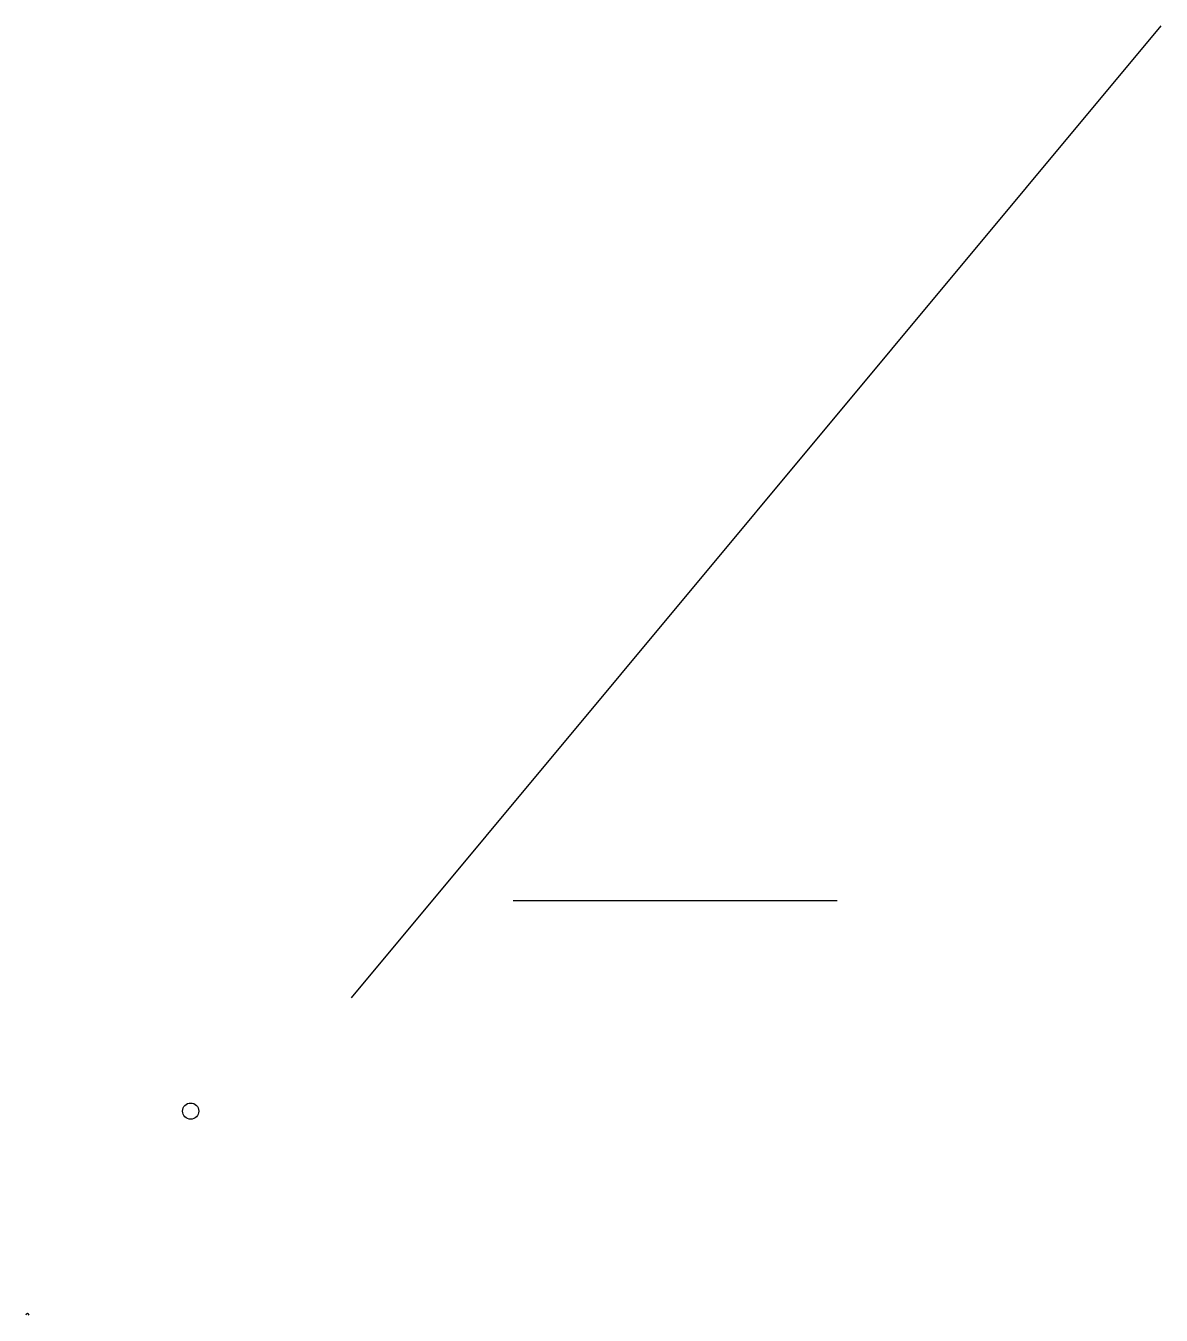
# Model space of a CAD drawing. Header units: millimetres. Extents: x 0 to 350, y 2 to 400.
import ezdxf

# ---------------------------------------------------------------- set-up
doc = ezdxf.new("R2010")
doc.units = ezdxf.units.MM
for name, color, linetype in [('Arcs', 7, 'CONTINUOUS'), ('Circles', 7, 'CONTINUOUS'), ('Lines', 7, 'CONTINUOUS')]:
    doc.layers.add(name, color=color, linetype=linetype)

msp = doc.modelspace()

# ---------------------------------------------------------------- linework, layer by layer
at = {"layer": 'Arcs'}
msp.add_arc((0, 2), 0.5, 0, 180, dxfattribs=at)
at = {"layer": 'Circles'}
msp.add_circle((50.4, 65), 2.5, dxfattribs=at)
at = {"layer": 'Lines'}
for p, q in [((100, 100), (350, 400)), ((150, 130), (250, 130))]:
    msp.add_line(p, q, dxfattribs=at)

doc.saveas('drawing.dxf')
